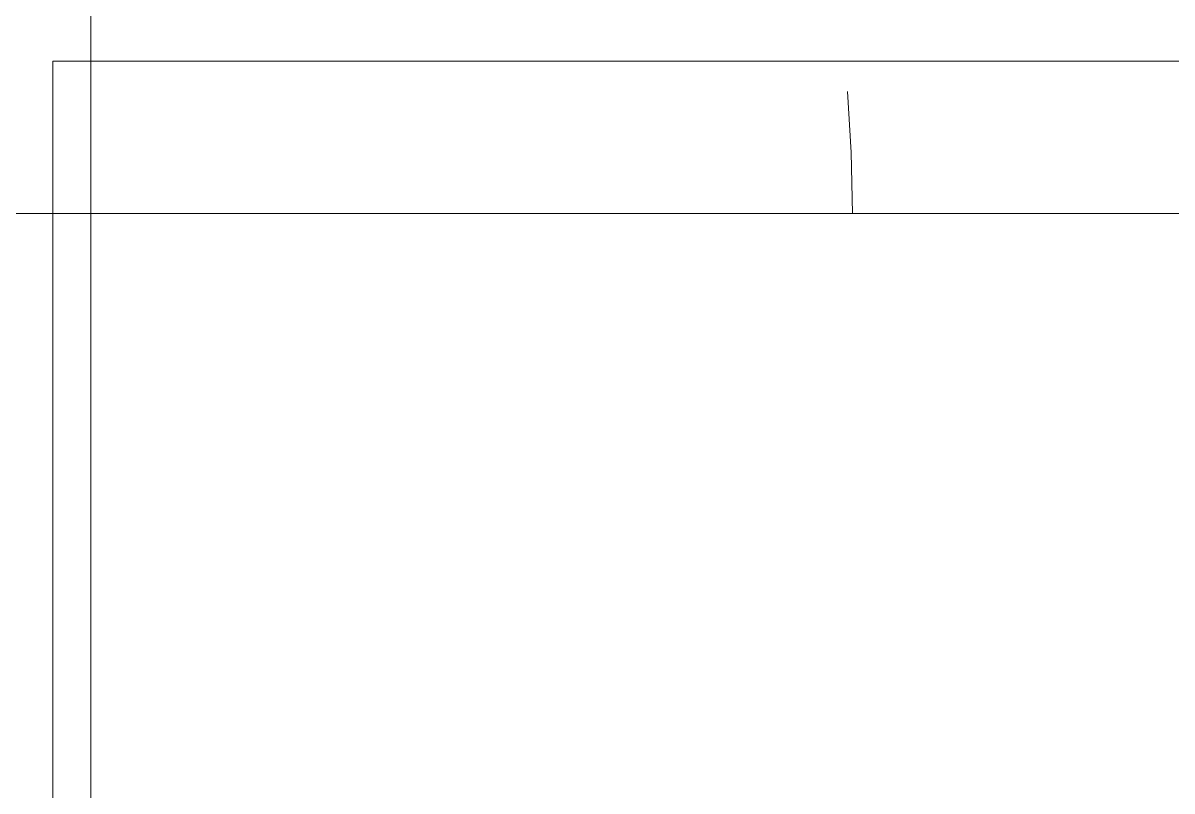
# Model space of a CAD drawing. Header units: millimetres. Extents: x -177800 to -26107, y -132450 to -18386.
# Drawn here: x -164770.76 to -164755.67, y -127449.96 to -127439.87 of the extents above; entities that cross this region are included whole.
import ezdxf

# ---------------------------------------------------------------- set-up
doc = ezdxf.new("R2010")
doc.units = ezdxf.units.MM
doc.layers.add('0-1', color=7, linetype='Continuous', lineweight=5)
doc.layers.add('A-_GENM----_M', color=6, linetype='Continuous', lineweight=9, true_color=0xff00ff)

# ---------------------------------------------------------------- blocks, each defined once
blk = doc.blocks.new('IDA - Toilet Partition - Corner - 950Lx700Width-V16-BLK 2 UPPER ROOF PLAN')
at = {"layer": 'A-_GENM----_M'}
for p, q in [((900, -3), (900, -1784)), ((898, -1784), (898, -1769)), ((900, -1783.5), (869.75, -1783.5)), ((900, -1785), (900, -1783.5)), ((915, -1784), (898, -1784)), ((900, -1784), (913, -1784))]:
    blk.add_line(p, q, dxfattribs=at)
at = {"layer": 'A-_GENM----_M', "flags": 128}
blk.add_lwpolyline([(900, -1773.5), (899.2, -1773.516), (898.402, -1773.564)], dxfattribs=at)
blk = doc.blocks.new('IDA - Toilet Partition - Corner - 950Lx700Width-4428229-BLK 2 UPPER ROOF PLAN')
at = {"layer": 'A-_GENM----_M'}
for p, q in [((30.25, -1783.5), (0, -1783.5)), ((0, -1783.5), (0, -1785))]:
    blk.add_line(p, q, dxfattribs=at)
at = {"layer": 'A-_GENM----_M', "flags": 128}
blk.add_lwpolyline([(0, -1773.5), (-0.8, -1773.516), (-1.598, -1773.564)], dxfattribs=at)
blk = doc.blocks.new('1599_DB_A_BLK3_1STGD_R21_rvt-1-BLK 2 UPPER ROOF PLAN')
at = {"layer": 'A-_GENM----_M', "rotation": 269.9999999999992}
for name, p in [('IDA - Toilet Partition - Corner - 950Lx700Width-V16-BLK 2 UPPER ROOF PLAN', (-162986.372, -126542.373)), ('IDA - Toilet Partition - Corner - 950Lx700Width-4428229-BLK 2 UPPER ROOF PLAN', (-162986.372, -127442.373))]:
    blk.add_blockref(name, p, dxfattribs=at)

msp = doc.modelspace()

# ---------------------------------------------------------------- block references
at = {"layer": '0-1'}
msp.add_blockref('1599_DB_A_BLK3_1STGD_R21_rvt-1-BLK 2 UPPER ROOF PLAN', (0, 0), dxfattribs=at)

doc.saveas('drawing.dxf')
